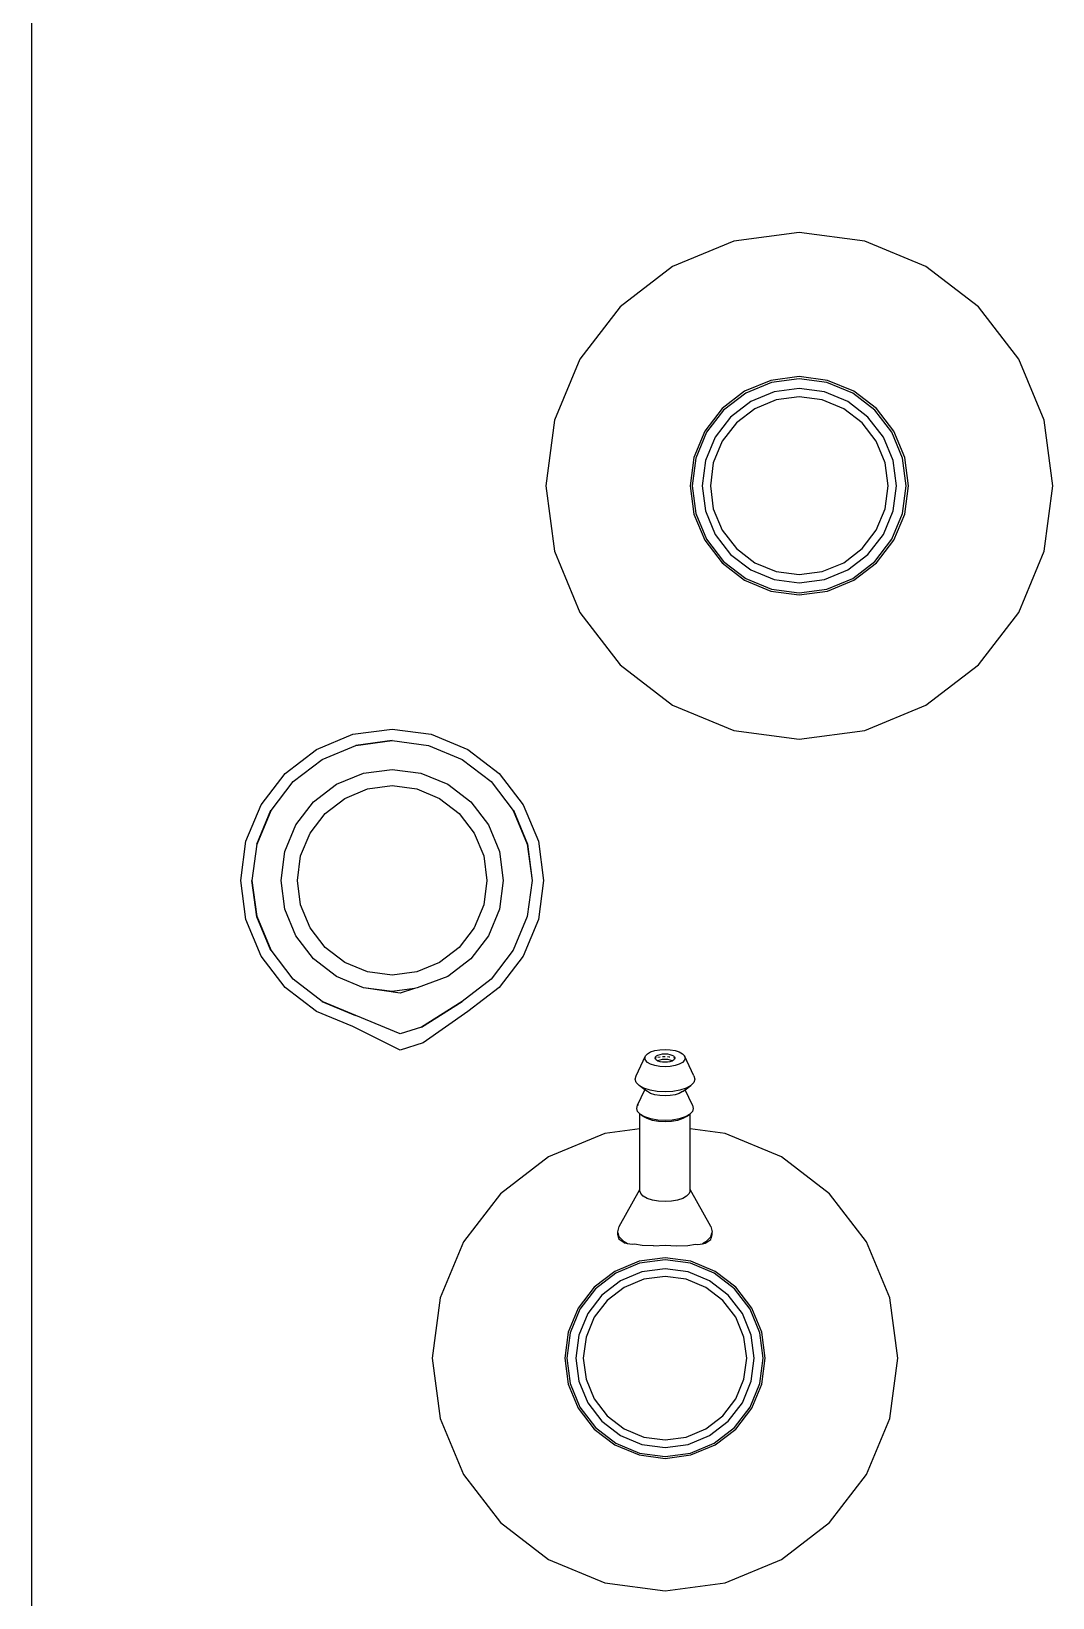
# Model space of a CAD drawing. Header units: metres. Extents: x 217 to 1422, y -179 to 129.
# Drawn here: x 477.008 to 477.2101, y 61.4455 to 61.7555 of the extents above; entities that cross this region are included whole.
import ezdxf

# ---------------------------------------------------------------- set-up
doc = ezdxf.new("R2010")
doc.units = ezdxf.units.M
doc.header["$LTSCALE"] = 0.5
doc.header["$MEASUREMENT"] = 0
doc.layers.add('+1', color=255, linetype='Continuous')

# ---------------------------------------------------------------- blocks, each defined once
blk = doc.blocks.new('Chemistry Lab table pl')
at = {"layer": '+1', "transparency": 33554687}
for p, q in [((6.07441, 3.6255), (6.06143, 3.62379)), ((6.08738, 3.62379), (6.07441, 3.6255)), ((6.06143, 3.62379), (6.04934, 3.61878)), ((6.09947, 3.61878), (6.08738, 3.62379)), ((6.04934, 3.61878), (6.03896, 3.61081)), ((6.10985, 3.61081), (6.09947, 3.61878)), ((6.03896, 3.61081), (6.03099, 3.60043)), ((6.11782, 3.60043), (6.10985, 3.61081)), ((6.03099, 3.60043), (6.02598, 3.58834)), ((6.12283, 3.58834), (6.11782, 3.60043)), ((6.06882, 3.59623), (6.06361, 3.59407)), ((6.07441, 3.59696), (6.06882, 3.59623)), ((6.07441, 3.59653), (6.06893, 3.59581)), ((6.08, 3.59623), (6.07441, 3.59696)), ((6.07988, 3.59581), (6.07441, 3.59653)), ((6.0852, 3.59407), (6.08, 3.59623)), ((6.06361, 3.59407), (6.05913, 3.59064)), ((6.06382, 3.59369), (6.05944, 3.59033)), ((6.06893, 3.59581), (6.06382, 3.59369)), ((6.06943, 3.59394), (6.06479, 3.59202)), ((6.07441, 3.5946), (6.06943, 3.59394)), ((6.07441, 3.59296), (6.06985, 3.59236)), ((6.07938, 3.59394), (6.07441, 3.5946)), ((6.07896, 3.59236), (6.07441, 3.59296)), ((6.08402, 3.59202), (6.07938, 3.59394)), ((6.08499, 3.59369), (6.07988, 3.59581)), ((6.08937, 3.59033), (6.08499, 3.59369)), ((6.08968, 3.59064), (6.0852, 3.59407)), ((6.23514, 3.59327), (6.22404, 3.58867)), ((6.24706, 3.59484), (6.23514, 3.59327)), ((6.25898, 3.59327), (6.24706, 3.59484)), ((6.27008, 3.58867), (6.25898, 3.59327)), ((6.05913, 3.59064), (6.0557, 3.58616)), ((6.05944, 3.59033), (6.05608, 3.58595)), ((6.06479, 3.59202), (6.0608, 3.58896)), ((6.06561, 3.5906), (6.06196, 3.58781)), ((6.06985, 3.59236), (6.06561, 3.5906)), ((6.0832, 3.5906), (6.07896, 3.59236)), ((6.08685, 3.58781), (6.0832, 3.5906)), ((6.08801, 3.58896), (6.08402, 3.59202)), ((6.09273, 3.58595), (6.08937, 3.59033)), ((6.09311, 3.58616), (6.08968, 3.59064)), ((6.02598, 3.58834), (6.02427, 3.57536)), ((6.0608, 3.58896), (6.05775, 3.58498)), ((6.06196, 3.58781), (6.05916, 3.58416)), ((6.08965, 3.58416), (6.08685, 3.58781)), ((6.09106, 3.58498), (6.08801, 3.58896)), ((6.12454, 3.57536), (6.12283, 3.58834)), ((6.22404, 3.58867), (6.21451, 3.58135)), ((6.27962, 3.58135), (6.27008, 3.58867)), ((6.0557, 3.58616), (6.05354, 3.58095)), ((6.05608, 3.58595), (6.05396, 3.58084)), ((6.05775, 3.58498), (6.05583, 3.58034)), ((6.05916, 3.58416), (6.05741, 3.57992)), ((6.0914, 3.57992), (6.08965, 3.58416)), ((6.09298, 3.58034), (6.09106, 3.58498)), ((6.09485, 3.58084), (6.09273, 3.58595)), ((6.09527, 3.58095), (6.09311, 3.58616)), ((6.05354, 3.58095), (6.05281, 3.57536)), ((6.05396, 3.58084), (6.05324, 3.57536)), ((6.09557, 3.57536), (6.09485, 3.58084)), ((6.096, 3.57536), (6.09527, 3.58095)), ((6.21451, 3.58135), (6.20719, 3.57182)), ((6.28693, 3.57182), (6.27962, 3.58135)), ((6.05583, 3.58034), (6.05517, 3.57536)), ((6.05741, 3.57992), (6.05681, 3.57536)), ((6.092, 3.57536), (6.0914, 3.57992)), ((6.09364, 3.57536), (6.09298, 3.58034)), ((6.02427, 3.57536), (6.02598, 3.56239)), ((6.05281, 3.57536), (6.05354, 3.56977)), ((6.05324, 3.57536), (6.05396, 3.56989)), ((6.05517, 3.57536), (6.05583, 3.57039)), ((6.05681, 3.57536), (6.05741, 3.57081)), ((6.0914, 3.57081), (6.092, 3.57536)), ((6.09298, 3.57039), (6.09364, 3.57536)), ((6.09485, 3.56989), (6.09557, 3.57536)), ((6.09527, 3.56977), (6.096, 3.57536)), ((6.12283, 3.56239), (6.12454, 3.57536)), ((6.20719, 3.57182), (6.20259, 3.56072)), ((6.29153, 3.56072), (6.28693, 3.57182)), ((6.05354, 3.56977), (6.0557, 3.56456)), ((6.05396, 3.56989), (6.05608, 3.56478)), ((6.05583, 3.57039), (6.05775, 3.56575)), ((6.05741, 3.57081), (6.05916, 3.56656)), ((6.08965, 3.56656), (6.0914, 3.57081)), ((6.09106, 3.56575), (6.09298, 3.57039)), ((6.09273, 3.56478), (6.09485, 3.56989)), ((6.09311, 3.56456), (6.09527, 3.56977)), ((6.24706, 3.56863), (6.24193, 3.56796)), ((6.24706, 3.56824), (6.24203, 3.56757)), ((6.25219, 3.56796), (6.24706, 3.56863)), ((6.25209, 3.56757), (6.24706, 3.56824)), ((6.05775, 3.56575), (6.0608, 3.56176)), ((6.05916, 3.56656), (6.06196, 3.56292)), ((6.08685, 3.56292), (6.08965, 3.56656)), ((6.08801, 3.56176), (6.09106, 3.56575)), ((6.23714, 3.56598), (6.23303, 3.56283)), ((6.23734, 3.56563), (6.23332, 3.56254)), ((6.24193, 3.56796), (6.23714, 3.56598)), ((6.24203, 3.56757), (6.23734, 3.56563)), ((6.24249, 3.56586), (6.23823, 3.5641)), ((6.24706, 3.56646), (6.24249, 3.56586)), ((6.25163, 3.56586), (6.24706, 3.56646)), ((6.25589, 3.5641), (6.25163, 3.56586)), ((6.25678, 3.56563), (6.25209, 3.56757)), ((6.25698, 3.56598), (6.25219, 3.56796)), ((6.26081, 3.56254), (6.25678, 3.56563)), ((6.26109, 3.56283), (6.25698, 3.56598)), ((6.02598, 3.56239), (6.03099, 3.5503)), ((6.0557, 3.56456), (6.05913, 3.56009)), ((6.05608, 3.56478), (6.05944, 3.5604)), ((6.06196, 3.56292), (6.06561, 3.56012)), ((6.0832, 3.56012), (6.08685, 3.56292)), ((6.08937, 3.5604), (6.09273, 3.56478)), ((6.08968, 3.56009), (6.09311, 3.56456)), ((6.11782, 3.5503), (6.12283, 3.56239)), ((6.23303, 3.56283), (6.22988, 3.55872)), ((6.23332, 3.56254), (6.23023, 3.55852)), ((6.23823, 3.5641), (6.23457, 3.56129)), ((6.23898, 3.5628), (6.23563, 3.56023)), ((6.24288, 3.56441), (6.23898, 3.5628)), ((6.24706, 3.56496), (6.24288, 3.56441)), ((6.25124, 3.56441), (6.24706, 3.56496)), ((6.25514, 3.5628), (6.25124, 3.56441)), ((6.25849, 3.56023), (6.25514, 3.5628)), ((6.25955, 3.56129), (6.25589, 3.5641)), ((6.26389, 3.55852), (6.26081, 3.56254)), ((6.26424, 3.55872), (6.26109, 3.56283)), ((6.05913, 3.56009), (6.06361, 3.55666)), ((6.05944, 3.5604), (6.06382, 3.55703)), ((6.0608, 3.56176), (6.06479, 3.55871)), ((6.06561, 3.56012), (6.06985, 3.55836)), ((6.07896, 3.55836), (6.0832, 3.56012)), ((6.08402, 3.55871), (6.08801, 3.56176)), ((6.08499, 3.55703), (6.08937, 3.5604)), ((6.0852, 3.55666), (6.08968, 3.56009)), ((6.20259, 3.56072), (6.20167, 3.55375)), ((6.23457, 3.56129), (6.23176, 3.55763)), ((6.23563, 3.56023), (6.23306, 3.55688)), ((6.26106, 3.55688), (6.25849, 3.56023)), ((6.26236, 3.55763), (6.25955, 3.56129)), ((6.2931, 3.5488), (6.29153, 3.56072)), ((6.06361, 3.55666), (6.06882, 3.5545)), ((6.06382, 3.55703), (6.06893, 3.55492)), ((6.06479, 3.55871), (6.06943, 3.55678)), ((6.06943, 3.55678), (6.07441, 3.55613)), ((6.06985, 3.55836), (6.07441, 3.55777)), ((6.07441, 3.55777), (6.07896, 3.55836)), ((6.07441, 3.55613), (6.07938, 3.55678)), ((6.07938, 3.55678), (6.08402, 3.55871)), ((6.07988, 3.55492), (6.08499, 3.55703)), ((6.08, 3.5545), (6.0852, 3.55666)), ((6.22102, 3.55784), (6.21371, 3.55375)), ((6.22102, 3.55784), (6.22205, 3.55816)), ((6.2226, 3.55816), (6.22205, 3.55816)), ((6.22205, 3.55816), (6.22231, 3.55808)), ((6.2226, 3.55816), (6.22231, 3.55808)), ((6.22308, 3.55784), (6.22231, 3.55808)), ((6.22332, 3.55792), (6.2226, 3.55816)), ((6.22332, 3.55792), (6.22308, 3.55784)), ((6.22308, 3.55784), (6.22405, 3.5569)), ((6.22357, 3.55784), (6.22332, 3.55792)), ((6.22426, 3.5569), (6.22357, 3.55784)), ((6.22405, 3.5569), (6.22443, 3.55621)), ((6.22409, 3.5569), (6.22428, 3.55684)), ((6.22428, 3.55684), (6.22426, 3.5569)), ((6.22443, 3.55621), (6.22428, 3.55684)), ((6.22454, 3.55531), (6.22443, 3.55621)), ((6.22988, 3.55872), (6.2279, 3.55393)), ((6.23023, 3.55852), (6.22829, 3.55383)), ((6.23176, 3.55763), (6.23, 3.55337)), ((6.23306, 3.55688), (6.23145, 3.55298)), ((6.26267, 3.55298), (6.26106, 3.55688)), ((6.26412, 3.55337), (6.26236, 3.55763)), ((6.26584, 3.55383), (6.26389, 3.55852)), ((6.26622, 3.55393), (6.26424, 3.55872)), ((6.06882, 3.5545), (6.07441, 3.55377)), ((6.06893, 3.55492), (6.07441, 3.5542)), ((6.07441, 3.5542), (6.07988, 3.55492)), ((6.07441, 3.55377), (6.08, 3.5545)), ((6.18682, 3.55227), (6.18723, 3.55267)), ((6.1912, 3.55451), (6.18723, 3.55267)), ((6.18723, 3.55267), (6.18767, 3.55281)), ((6.18767, 3.55281), (6.18811, 3.55267)), ((6.18811, 3.55267), (6.18852, 3.55227)), ((6.1912, 3.55451), (6.19185, 3.55471)), ((6.19185, 3.55471), (6.1925, 3.55451)), ((6.1925, 3.55451), (6.19311, 3.55392)), ((6.19311, 3.55392), (6.19363, 3.55298)), ((6.19393, 3.55278), (6.19311, 3.55392)), ((6.19363, 3.55298), (6.19403, 3.55175)), ((6.19701, 3.55421), (6.19393, 3.55278)), ((6.1943, 3.55227), (6.19393, 3.55278)), ((6.19701, 3.55421), (6.19763, 3.5544)), ((6.19763, 3.5544), (6.19824, 3.55421)), ((6.19824, 3.55421), (6.19872, 3.55375)), ((6.19872, 3.55375), (6.19882, 3.55365)), ((6.20167, 3.55375), (6.19872, 3.55375)), ((6.19923, 3.55308), (6.19882, 3.55365)), ((6.19882, 3.55365), (6.19902, 3.55329)), ((6.19902, 3.55329), (6.19923, 3.55308)), ((6.19902, 3.55329), (6.19931, 3.55276)), ((6.19923, 3.55308), (6.19951, 3.55258)), ((6.19931, 3.55276), (6.19937, 3.55258)), ((6.21371, 3.55375), (6.20167, 3.55375)), ((6.21395, 3.55375), (6.21371, 3.55375)), ((6.21395, 3.55375), (6.2145, 3.55358)), ((6.2145, 3.55358), (6.21501, 3.55308)), ((6.21501, 3.55308), (6.21544, 3.5523)), ((6.22449, 3.55485), (6.22454, 3.55531)), ((6.22477, 3.55331), (6.22449, 3.55485)), ((6.22486, 3.5511), (6.22477, 3.55331)), ((6.2279, 3.55393), (6.22722, 3.5488)), ((6.22829, 3.55383), (6.22762, 3.5488)), ((6.23, 3.55337), (6.2294, 3.5488)), ((6.23145, 3.55298), (6.2309, 3.5488)), ((6.26322, 3.5488), (6.26267, 3.55298)), ((6.26473, 3.5488), (6.26412, 3.55337)), ((6.2665, 3.5488), (6.26584, 3.55383)), ((6.2669, 3.5488), (6.26622, 3.55393)), ((6.03099, 3.5503), (6.03896, 3.53992)), ((6.10985, 3.53992), (6.11782, 3.5503)), ((6.18596, 3.5488), (6.18602, 3.54984)), ((6.18602, 3.54984), (6.18619, 3.5508)), ((6.18619, 3.5508), (6.18646, 3.55163)), ((6.18646, 3.55163), (6.18682, 3.55227)), ((6.18686, 3.54931), (6.18695, 3.54978)), ((6.18695, 3.54978), (6.18708, 3.55018)), ((6.18708, 3.55018), (6.18725, 3.5505)), ((6.18725, 3.5505), (6.18745, 3.55069)), ((6.18738, 3.54931), (6.1874, 3.54963)), ((6.1874, 3.54963), (6.18742, 3.54978)), ((6.18745, 3.55069), (6.18764, 3.55075)), ((6.18756, 3.5505), (6.18764, 3.55075)), ((6.18764, 3.55075), (6.18767, 3.55076)), ((6.18767, 3.55076), (6.18789, 3.55069)), ((6.18789, 3.55069), (6.18809, 3.5505)), ((6.18792, 3.54931), (6.188, 3.54978)), ((6.188, 3.54978), (6.18813, 3.55018)), ((6.18809, 3.5505), (6.1882, 3.5503)), ((6.18813, 3.55018), (6.1882, 3.5503)), ((6.1882, 3.5503), (6.18826, 3.55018)), ((6.18826, 3.55018), (6.18839, 3.54978)), ((6.18839, 3.54978), (6.18848, 3.54931)), ((6.18852, 3.55227), (6.18888, 3.55163)), ((6.18888, 3.55163), (6.18915, 3.5508)), ((6.18915, 3.5508), (6.18932, 3.54984)), ((6.18932, 3.54984), (6.18938, 3.5488)), ((6.19403, 3.55175), (6.19428, 3.55033)), ((6.19428, 3.55033), (6.19436, 3.5488)), ((6.1943, 3.55227), (6.19466, 3.55163)), ((6.19466, 3.55163), (6.19493, 3.5508)), ((6.19493, 3.5508), (6.1951, 3.54984)), ((6.1951, 3.54984), (6.19516, 3.5488)), ((6.19937, 3.55258), (6.19951, 3.55258)), ((6.19937, 3.55258), (6.19969, 3.5516)), ((6.19951, 3.55258), (6.19966, 3.5523)), ((6.19966, 3.5523), (6.2, 3.55127)), ((6.19969, 3.5516), (6.19993, 3.55025)), ((6.19993, 3.55025), (6.20001, 3.5488)), ((6.2, 3.55127), (6.20021, 3.55008)), ((6.20021, 3.55008), (6.20028, 3.5488)), ((6.21544, 3.5523), (6.21578, 3.55127)), ((6.21578, 3.55127), (6.21599, 3.55008)), ((6.21599, 3.55008), (6.21606, 3.5488)), ((6.22468, 3.5488), (6.22486, 3.5511)), ((6.18602, 3.54776), (6.18596, 3.5488)), ((6.18619, 3.54679), (6.18602, 3.54776)), ((6.18646, 3.54596), (6.18619, 3.54679)), ((6.18684, 3.5488), (6.18686, 3.54931)), ((6.18686, 3.54829), (6.18684, 3.5488)), ((6.18695, 3.54782), (6.18686, 3.54829)), ((6.18708, 3.54741), (6.18695, 3.54782)), ((6.18725, 3.5471), (6.18708, 3.54741)), ((6.18745, 3.54691), (6.18725, 3.5471)), ((6.18738, 3.54829), (6.18735, 3.5488)), ((6.18749, 3.54741), (6.18742, 3.54782)), ((6.18767, 3.54684), (6.18745, 3.54691)), ((6.18762, 3.54691), (6.18756, 3.5471)), ((6.18789, 3.54691), (6.18767, 3.54684)), ((6.18789, 3.5488), (6.18792, 3.54931)), ((6.18792, 3.54829), (6.18789, 3.5488)), ((6.18809, 3.5471), (6.18789, 3.54691)), ((6.188, 3.54782), (6.18792, 3.54829)), ((6.18813, 3.54741), (6.188, 3.54782)), ((6.1882, 3.5473), (6.18809, 3.5471)), ((6.1882, 3.5473), (6.18813, 3.54741)), ((6.18826, 3.54741), (6.1882, 3.5473)), ((6.18839, 3.54782), (6.18826, 3.54741)), ((6.18848, 3.54829), (6.18839, 3.54782)), ((6.18848, 3.54931), (6.18851, 3.5488)), ((6.18851, 3.5488), (6.18848, 3.54829)), ((6.18915, 3.54679), (6.18888, 3.54596)), ((6.18932, 3.54776), (6.18915, 3.54679)), ((6.18938, 3.5488), (6.18932, 3.54776)), ((6.19428, 3.54727), (6.19403, 3.54584)), ((6.19436, 3.5488), (6.19428, 3.54727)), ((6.19493, 3.54679), (6.19466, 3.54596)), ((6.1951, 3.54776), (6.19493, 3.54679)), ((6.19516, 3.5488), (6.1951, 3.54776)), ((6.19993, 3.54735), (6.19969, 3.546)), ((6.20001, 3.5488), (6.19993, 3.54735)), ((6.20021, 3.54752), (6.2, 3.54632)), ((6.20028, 3.5488), (6.20021, 3.54752)), ((6.21599, 3.54752), (6.21578, 3.54632)), ((6.21606, 3.5488), (6.21599, 3.54752)), ((6.22486, 3.5465), (6.22468, 3.5488)), ((6.22486, 3.5465), (6.22477, 3.54429)), ((6.22722, 3.5488), (6.2279, 3.54367)), ((6.22762, 3.5488), (6.22829, 3.54377)), ((6.2294, 3.5488), (6.23, 3.54423)), ((6.2309, 3.5488), (6.23145, 3.54462)), ((6.26267, 3.54462), (6.26322, 3.5488)), ((6.26412, 3.54423), (6.26473, 3.5488)), ((6.26584, 3.54377), (6.2665, 3.5488)), ((6.26622, 3.54367), (6.2669, 3.5488)), ((6.29153, 3.53688), (6.2931, 3.5488)), ((6.18682, 3.54533), (6.18646, 3.54596)), ((6.18723, 3.54493), (6.18682, 3.54533)), ((6.18767, 3.54479), (6.18723, 3.54493)), ((6.1912, 3.54309), (6.18723, 3.54493)), ((6.18811, 3.54493), (6.18767, 3.54479)), ((6.18852, 3.54533), (6.18811, 3.54493)), ((6.18888, 3.54596), (6.18852, 3.54533)), ((6.19311, 3.54368), (6.1925, 3.54309)), ((6.19393, 3.54482), (6.19311, 3.54368)), ((6.19363, 3.54462), (6.19311, 3.54368)), ((6.19403, 3.54584), (6.19363, 3.54462)), ((6.1943, 3.54533), (6.19393, 3.54482)), ((6.19701, 3.54339), (6.19393, 3.54482)), ((6.19466, 3.54596), (6.1943, 3.54533)), ((6.19701, 3.54339), (6.19683, 3.54356)), ((6.19763, 3.5432), (6.19701, 3.54339)), ((6.19824, 3.54339), (6.19763, 3.5432)), ((6.19872, 3.54385), (6.19824, 3.54339)), ((6.19882, 3.54395), (6.19872, 3.54385)), ((6.20167, 3.54385), (6.19872, 3.54385)), ((6.19923, 3.54451), (6.19882, 3.54395)), ((6.19902, 3.54431), (6.19882, 3.54395)), ((6.19931, 3.54484), (6.19902, 3.54431)), ((6.19923, 3.54451), (6.19902, 3.54431)), ((6.19951, 3.54501), (6.19923, 3.54451)), ((6.19937, 3.54501), (6.19931, 3.54484)), ((6.19969, 3.546), (6.19937, 3.54501)), ((6.19937, 3.54501), (6.19951, 3.54501)), ((6.19966, 3.5453), (6.19951, 3.54501)), ((6.2, 3.54632), (6.19966, 3.5453)), ((6.20167, 3.54385), (6.20259, 3.53688)), ((6.21371, 3.54385), (6.20167, 3.54385)), ((6.22102, 3.53976), (6.21371, 3.54385)), ((6.21395, 3.54385), (6.21371, 3.54385)), ((6.2145, 3.54402), (6.21395, 3.54385)), ((6.21501, 3.54451), (6.2145, 3.54402)), ((6.21544, 3.5453), (6.21501, 3.54451)), ((6.21578, 3.54632), (6.21544, 3.5453)), ((6.22477, 3.54429), (6.22449, 3.54275)), ((6.2279, 3.54367), (6.22988, 3.53888)), ((6.22829, 3.54377), (6.23023, 3.53908)), ((6.23, 3.54423), (6.23176, 3.53997)), ((6.23145, 3.54462), (6.23306, 3.54072)), ((6.26106, 3.54072), (6.26267, 3.54462)), ((6.26236, 3.53997), (6.26412, 3.54423)), ((6.26389, 3.53908), (6.26584, 3.54377)), ((6.26424, 3.53888), (6.26622, 3.54367)), ((6.19185, 3.54289), (6.1912, 3.54309)), ((6.1925, 3.54309), (6.19185, 3.54289)), ((6.22405, 3.54069), (6.22308, 3.53976)), ((6.22426, 3.54069), (6.22357, 3.53976)), ((6.22443, 3.54139), (6.22405, 3.54069)), ((6.22428, 3.54076), (6.22409, 3.54069)), ((6.22428, 3.54076), (6.22426, 3.54069)), ((6.22443, 3.54139), (6.22428, 3.54076)), ((6.22454, 3.54229), (6.22443, 3.54139)), ((6.22449, 3.54275), (6.22454, 3.54229)), ((6.23306, 3.54072), (6.23563, 3.53737)), ((6.25849, 3.53737), (6.26106, 3.54072)), ((6.03896, 3.53992), (6.04934, 3.53195)), ((6.09947, 3.53195), (6.10985, 3.53992)), ((6.22205, 3.53944), (6.22102, 3.53976)), ((6.22231, 3.53952), (6.22205, 3.53944)), ((6.2226, 3.53944), (6.22205, 3.53944)), ((6.22308, 3.53976), (6.22231, 3.53952)), ((6.2226, 3.53944), (6.22231, 3.53952)), ((6.22332, 3.53968), (6.2226, 3.53944)), ((6.22308, 3.53976), (6.22332, 3.53968)), ((6.22357, 3.53976), (6.22332, 3.53968)), ((6.22988, 3.53888), (6.23303, 3.53477)), ((6.23023, 3.53908), (6.23332, 3.53505)), ((6.23176, 3.53997), (6.23457, 3.53631)), ((6.23563, 3.53737), (6.23898, 3.5348)), ((6.25514, 3.5348), (6.25849, 3.53737)), ((6.25955, 3.53631), (6.26236, 3.53997)), ((6.26081, 3.53505), (6.26389, 3.53908)), ((6.26109, 3.53477), (6.26424, 3.53888)), ((6.20259, 3.53688), (6.20719, 3.52578)), ((6.23303, 3.53477), (6.23714, 3.53162)), ((6.23332, 3.53505), (6.23734, 3.53197)), ((6.23457, 3.53631), (6.23823, 3.5335)), ((6.23898, 3.5348), (6.24288, 3.53319)), ((6.25124, 3.53319), (6.25514, 3.5348)), ((6.25589, 3.5335), (6.25955, 3.53631)), ((6.25678, 3.53197), (6.26081, 3.53505)), ((6.25698, 3.53162), (6.26109, 3.53477)), ((6.28693, 3.52578), (6.29153, 3.53688)), ((6.04934, 3.53195), (6.06143, 3.52694)), ((6.08738, 3.52694), (6.09947, 3.53195)), ((6.23714, 3.53162), (6.24193, 3.52964)), ((6.23734, 3.53197), (6.24203, 3.53002)), ((6.23823, 3.5335), (6.24249, 3.53174)), ((6.24249, 3.53174), (6.24706, 3.53113)), ((6.24288, 3.53319), (6.24706, 3.53264)), ((6.24706, 3.53264), (6.25124, 3.53319)), ((6.24706, 3.53113), (6.25163, 3.53174)), ((6.25163, 3.53174), (6.25589, 3.5335)), ((6.25209, 3.53002), (6.25678, 3.53197)), ((6.25219, 3.52964), (6.25698, 3.53162)), ((6.24193, 3.52964), (6.24706, 3.52896)), ((6.24203, 3.53002), (6.24706, 3.52936)), ((6.24706, 3.52936), (6.25209, 3.53002)), ((6.24706, 3.52896), (6.25219, 3.52964)), ((6.06143, 3.52694), (6.07441, 3.52523)), ((6.07441, 3.52523), (6.08738, 3.52694)), ((6.14476, 3.52374), (6.15251, 3.52477)), ((6.15251, 3.52477), (6.16026, 3.52374)), ((6.20719, 3.52578), (6.21451, 3.51624)), ((6.27962, 3.51624), (6.28693, 3.52578)), ((6.13754, 3.52075), (6.14476, 3.52374)), ((6.13864, 3.51884), (6.14533, 3.52161)), ((6.14533, 3.52161), (6.15251, 3.52255)), ((6.14535, 3.52155), (6.15251, 3.52249)), ((6.15251, 3.52249), (6.15967, 3.52155)), ((6.16026, 3.52374), (6.16748, 3.52075)), ((6.13134, 3.51599), (6.13754, 3.52075)), ((6.13295, 3.51439), (6.13868, 3.51878)), ((6.13868, 3.51878), (6.14535, 3.52155)), ((6.15967, 3.52155), (6.16634, 3.51878)), ((6.16634, 3.51878), (6.17207, 3.51439)), ((6.16748, 3.52075), (6.17368, 3.51599)), ((6.12658, 3.50979), (6.13134, 3.51599)), ((6.14152, 3.51385), (6.14682, 3.51605)), ((6.14682, 3.51605), (6.15251, 3.51679)), ((6.15251, 3.51679), (6.1582, 3.51605)), ((6.1582, 3.51605), (6.1635, 3.51385)), ((6.17368, 3.51599), (6.17844, 3.50979)), ((6.21451, 3.51624), (6.22404, 3.50893)), ((6.27008, 3.50893), (6.27962, 3.51624)), ((6.12855, 3.50865), (6.13295, 3.51439)), ((6.13697, 3.51036), (6.14152, 3.51385)), ((6.14313, 3.51106), (6.14766, 3.51294)), ((6.14766, 3.51294), (6.15251, 3.51358)), ((6.15251, 3.51358), (6.15737, 3.51294)), ((6.15737, 3.51294), (6.16189, 3.51106)), ((6.1635, 3.51385), (6.16805, 3.51036)), ((6.17207, 3.51439), (6.17647, 3.50865)), ((6.12359, 3.50257), (6.12658, 3.50979)), ((6.13348, 3.50581), (6.13697, 3.51036)), ((6.13925, 3.50808), (6.14313, 3.51106)), ((6.16189, 3.51106), (6.16577, 3.50808)), ((6.16805, 3.51036), (6.17154, 3.50581)), ((6.17844, 3.50979), (6.18467, 3.50098)), ((6.12579, 3.50198), (6.12855, 3.50865)), ((6.13627, 3.5042), (6.13925, 3.50808)), ((6.16577, 3.50808), (6.16875, 3.5042)), ((6.17647, 3.50865), (6.18155, 3.50063)), ((6.17653, 3.50869), (6.18164, 3.50065)), ((6.22404, 3.50893), (6.23514, 3.50433)), ((6.25898, 3.50433), (6.27008, 3.50893)), ((6.13129, 3.50051), (6.13348, 3.50581)), ((6.13439, 3.49968), (6.13627, 3.5042)), ((6.16875, 3.5042), (6.17063, 3.49968)), ((6.17154, 3.50581), (6.17374, 3.49977)), ((6.23514, 3.50433), (6.24706, 3.50276)), ((6.24706, 3.50276), (6.25898, 3.50433)), ((6.12257, 3.49482), (6.12359, 3.50257)), ((6.12484, 3.49482), (6.12579, 3.50198)), ((6.13054, 3.49482), (6.13129, 3.50051)), ((6.18155, 3.50063), (6.18288, 3.49641)), ((6.18467, 3.50098), (6.18612, 3.49641)), ((6.13375, 3.49482), (6.13439, 3.49968)), ((6.17063, 3.49968), (6.17127, 3.49482)), ((6.17374, 3.49977), (6.1739, 3.49924)), ((6.1739, 3.49924), (6.17448, 3.49482)), ((6.1739, 3.49924), (6.1748, 3.49641)), ((6.12359, 3.48707), (6.12257, 3.49482)), ((6.12572, 3.48764), (6.12478, 3.49482)), ((6.12579, 3.48766), (6.12484, 3.49482)), ((6.13129, 3.48913), (6.13054, 3.49482)), ((6.13439, 3.48997), (6.13375, 3.49482)), ((6.17127, 3.49482), (6.17063, 3.48997)), ((6.1748, 3.49641), (6.17374, 3.48913)), ((6.17448, 3.49482), (6.17374, 3.48913)), ((6.18288, 3.49641), (6.17924, 3.48766)), ((6.18612, 3.49641), (6.18143, 3.48707)), ((6.12855, 3.48099), (6.12579, 3.48766)), ((6.13348, 3.48383), (6.13129, 3.48913)), ((6.13627, 3.48544), (6.13439, 3.48997)), ((6.17063, 3.48997), (6.16875, 3.48544)), ((6.17374, 3.48913), (6.17154, 3.48383)), ((6.17924, 3.48766), (6.17647, 3.48099)), ((6.1793, 3.48764), (6.17653, 3.48095)), ((6.12658, 3.47985), (6.12359, 3.48707)), ((6.13925, 3.48156), (6.13627, 3.48544)), ((6.16875, 3.48544), (6.16577, 3.48156)), ((6.18143, 3.48707), (6.17844, 3.47985)), ((6.13697, 3.47928), (6.13348, 3.48383)), ((6.14313, 3.47858), (6.13925, 3.48156)), ((6.16577, 3.48156), (6.16189, 3.47858)), ((6.17154, 3.48383), (6.16805, 3.47928)), ((6.13134, 3.47365), (6.12658, 3.47985)), ((6.13295, 3.47526), (6.12855, 3.48099)), ((6.14152, 3.47579), (6.13697, 3.47928)), ((6.14766, 3.4767), (6.14313, 3.47858)), ((6.16189, 3.47858), (6.15737, 3.4767)), ((6.16805, 3.47928), (6.1635, 3.47579)), ((6.17647, 3.48099), (6.17207, 3.47526)), ((6.17844, 3.47985), (6.17368, 3.47365)), ((6.13868, 3.47086), (6.13295, 3.47526)), ((6.14682, 3.4736), (6.14152, 3.47579)), ((6.15251, 3.47607), (6.14766, 3.4767)), ((6.15737, 3.4767), (6.15251, 3.47607)), ((6.1635, 3.47579), (6.1582, 3.4736)), ((6.17207, 3.47526), (6.16634, 3.47086)), ((6.13754, 3.46889), (6.13134, 3.47365)), ((6.15251, 3.47285), (6.14682, 3.4736)), ((6.1582, 3.4736), (6.15251, 3.47285)), ((6.17368, 3.47365), (6.16748, 3.46889)), ((6.14533, 3.46803), (6.13864, 3.4708)), ((6.14535, 3.4681), (6.13868, 3.47086)), ((6.16634, 3.47086), (6.15967, 3.4681)), ((6.16638, 3.4708), (6.15969, 3.46803)), ((6.14476, 3.4659), (6.13754, 3.46889)), ((6.15251, 3.46488), (6.14476, 3.4659)), ((6.15251, 3.46715), (6.14535, 3.4681)), ((6.15967, 3.4681), (6.15251, 3.46715)), ((6.15969, 3.46803), (6.15251, 3.46709)), ((6.16026, 3.4659), (6.15251, 3.46488)), ((6.16748, 3.46889), (6.16026, 3.4659)), ((5.89736, 3.42344), (6.41859, 3.42344))]:
    blk.add_line(p, q, dxfattribs=at)

msp = doc.modelspace()

# ---------------------------------------------------------------- block references
at = {"layer": '+1', "transparency": 33554687, "rotation": 269.9999999999999}
msp.add_blockref('Chemistry Lab table pl', (473.58461, 67.73995), dxfattribs=at)

doc.saveas('drawing.dxf')
